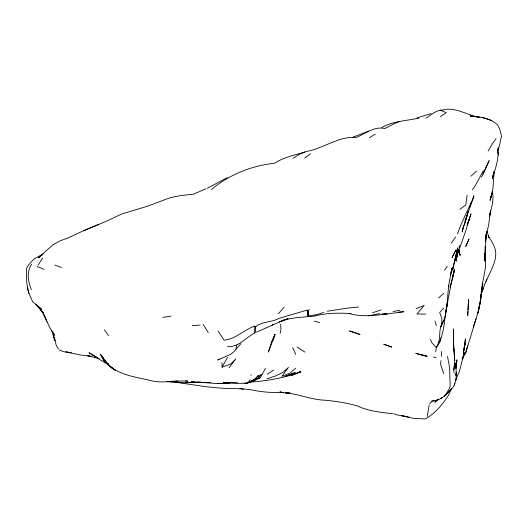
<?xml version="1.0" encoding="UTF-8"?>
<svg xmlns="http://www.w3.org/2000/svg" width="528" height="528" viewBox="0 0 528 528"><rect width="100%" height="100%" fill="white"/><g stroke="black" fill="none" stroke-linecap="round" stroke-linejoin="round"><path stroke-width="0.79" d="M455.77 366.551L455.776 363.31C455.895 371.633 458.007 381.348 452.179 388.331C446.827 394.317 440.642 401.009 431.937 401.095L429.581 404.065M484.928 259.149L484.915 260.792L486.11 234.874L486.031 235.871L488.631 225.06L490.538 210.474L489.628 216.044L492.637 202.613M484.968 251.552L485.074 246.767M498.313 155.047L498.076 148.995M484.981 259.789L484.961 252.575L485.562 265.861C484.513 275.821 481.279 285.45 481.133 295.574L479.193 308.359L465.663 352.895L467.689 345.814M455.948 368.141L455.961 367.719M485.516 241.395L485.78 236.59L485.509 238.966M467.96 311.395L467.729 315.506L468.541 299.402L468.052 309.751M484.961 261.155L485.437 253.268M492.683 202.277L493.086 196.337L492.175 191.492M485.978 236.564L485.78 239.342L486.11 234.874M448.932 285.443C446.589 299.251 448.305 314.45 440.781 326.852C439.065 332.488 440.425 338.633 437.95 344.098M440.926 360.677L440.603 364.399L443.784 373.85M481.107 294.584L480.572 300.247L478.856 308.689L480.572 300.247L482.856 283.668L481.298 292.895M481.259 292.967L481.562 289.74M491.066 195.914L490.037 200.416L492.294 192.951L490.908 197.512L492.875 188.885L494.208 171.699M455.921 375.685L456.238 372.788L455.869 375.104M227.443 346.665C239.125 347.332 245.507 337.484 254.932 332.93L255.578 327.056L257.75 324.971L262.838 323.037L274.138 320.489L280.625 317.876L307.243 310.088L308.035 311.058L309.012 316.094L318.688 314.087L323.651 312.371M453.809 369.89L454.727 362.261L453.77 371.125L454.265 372.86M435.732 351.866L436.273 347.563L440.141 341.279L440.88 337.907M447.011 304.841L447.302 302.564M455.902 368.247L456.997 359.786L455.915 365.904M485.522 239.798L485.932 236.656M456.74 256.714L456.146 261.221L458.152 250.246M485.542 239.745L486.618 231.713M467.128 195.155L465.775 204.917L459.921 209.352M486.031 235.871L486.328 233.746M493.614 173.171L492.294 178.563L494.089 171.666L493.383 174.662C495.917 167.666 498.023 160.281 498.175 152.803M445.922 311.731L446.886 305.606M454.265 385.163L454.516 383.618M498.313 147.913L497.462 152.988L497.383 151.477M481.041 294.433L480.777 295.97L483.146 288.585M456.938 255.209L457.195 253.711M498.32 147.8L497.963 149.813C500.122 145.556 499.983 140.752 501.6 136.303L499.6 128.773L497.581 124.852C490.215 117.909 479.648 116.774 470.039 116.002L479.272 117.236C466.95 115.361 455.327 106.359 442.418 110.095C435.996 110.081 431.099 114.972 425.964 118.219M427.271 416.473L429.086 405.379M448.424 286.783L451.889 268.171L450.608 274.837L453.011 267.485M456.674 251.915L452.694 269.518L457.637 247.929L456.674 251.915L456.832 251.262M445.936 311.83L446.47 309.144L445.388 313.929M455.855 366.854L456.298 364.637L455.875 366.208M486.77 279.094L482.308 290.822M235.91 349.14L236.762 345.061M280.177 333.333L280.995 329.234L280.625 324.251M457.644 252.457L456.119 259.486L458.66 248.952L455.684 260.601L457.499 253.216L456.641 256.879L465.557 231.35L471.002 213.866L468.534 221.06M250.965 375.448L251.163 374.682M450.127 287.146L454.661 269.254L450.932 284.764L446.325 308.761L447.434 303.171C443.89 317.962 445.249 334.679 436.273 347.563L431.759 342.613L430.459 339.412M272.507 341.517L275.022 334.369L268.429 352.07L271.458 342.461M468.316 211.055L464.218 225.383L466.996 215.807L464.957 221.225L473.979 195.776L469.696 207.332M460.027 255.222L460.284 254.437L459.65 254.859L460.027 255.222L458.858 250.021L459.518 254.054M459.037 247.764L459.769 245.533M473.293 326.977L476.124 318.721M471.029 202.732C466.389 213.068 461.254 223.113 457.505 233.878M467.438 223.958L468.844 220.222M467.009 225.073L469.326 218.975M443.573 320.285L440.781 326.852L441.646 323.294L441.89 318.773L439.692 312.451L443.751 308.161M455.426 380.549L459.38 371.507L464.251 352.526L462.554 359.073L463.505 356.288L462.106 359.02M271.781 341.728L275.022 334.369M271.762 341.768L273.596 337.616M486.057 281.602C489.826 271.986 496.3 263.01 495.719 252.199C495.046 246.035 491.284 240.94 488.195 235.772M451.552 388.707L448.371 395.492M482.823 173.989L489.185 160.598L483.331 173.831L481.305 177.236M455.374 380.648L456.416 378.457M483.41 170.63L475.108 185.995L472.355 189.875M31.627 264.277C26.36 271.847 28.05 281.589 31.35 289.588M229.02 367.864L235.759 358.994L230.406 364.181L222.097 367.191L227.522 357.35M260.106 377.956L265.412 368.386M488.162 151.1L491.759 144.685L496.043 138.712M462.172 358.994L465.491 353.324M244.563 383.295L246.767 383.361L248.186 382.813L250.252 379.632M37.97 265.221L42.649 258.04M448.074 395.881C442.114 404.851 434.947 413.8 425.231 418.902L413.444 418.334L401.537 415.595L409.682 417.358M451.4 243.052L455.605 237.019M444.569 270.118L447.262 266.429M445.078 395.485L449.638 388.271L450.16 386.569L449.605 367.343L447.493 356.38M440.933 398.587L441.995 397.327M309.355 309.5L308.035 311.058L308.009 316.226L307.243 310.088M278.52 313.665L284.143 307.171M233.904 351.714L240.887 343.675M464.31 354.578L465.333 353.423M444.279 396.35L450.747 389.4M437.936 399.28L435.092 402.244L437.791 399.472M437.857 399.201L436.801 400.25L431.937 401.095M470.884 176.227L476.659 171.039M295.588 368.201L289.938 373.171L281.873 376.358L288.46 367.376L282.896 372.405L275.392 376.009L266.911 378.899M438.656 297.851L443.791 293.324M258.152 376.926L261.281 374.471C252.219 387.116 236.392 382.331 223.258 382.919L229.68 382.925L217.972 383.645L191.433 381.645L194.324 381.929M211.418 189.532C229.119 174.629 251.81 165.667 274.791 163.165C284.348 156.737 295.878 155.067 306.583 151.437C323.664 148.434 338.58 135.96 356.407 137.452C365.488 133.478 374.339 126.1 384.859 128.522L393.241 124.106L399.32 121.618M233.528 352.09L230.347 354.453L217.741 360.023L219.047 359.086M304.663 158.057L310.537 153.734M440.299 116.668L446.219 112.754L440.543 110.081M292.974 158.393L298.894 154.506L304.966 151.991M267.049 374.293L273.709 370.069M369.349 137.755L375.302 134.158M272.052 325.142L273.26 324.416M248.186 382.813L255.347 378.952L258.568 375.25L252.437 381.513L252.899 381.348L255.347 378.952L246.767 383.361M227.271 177.619L207.299 188.305M256.483 332.191L284.777 319.664L279.444 321.928L288.083 318.945L285.509 319.354L297.046 317.612L314.952 316.028M381.856 127.433L381.889 127.42C393.228 120.985 406.448 120.892 418.836 118.1M164.558 199.775L148.203 205.993L121.836 213.965L105.547 221.621L83.662 230.683L67.736 238.036L59.803 240.973L52.569 245.131L38.531 257.756L43.177 253.909L33.911 259.057L28.928 264.521L26.809 267.663C26.004 276.329 26.44 285.232 28.967 293.594M255.578 327.056L254.641 326.139C243.949 329.769 235.772 339.075 224.149 340.197L218.018 330.983M83.662 230.683L98.795 224.387M368.544 131.142L352.301 137.445M416.097 308.629L424.182 305.455L416.968 313.975L425.608 314.101M205.96 188.734L193.453 194.251C183.817 195.136 174.035 195.994 164.96 199.63M254.45 380.101L255.816 379.579L254.245 380.074M254.522 380.081L259.796 378.081L254.516 379.52M381.077 309.956L372.464 312.748M431.053 113.54L416.988 117.942M393.083 311.632L399.722 310.127M379.672 313.586L368.201 315.863M314.992 316.008C326.733 312.754 338.943 312.913 350.988 313.566M299.297 372.253L300.887 371.956C284.236 377.863 266.402 381.249 248.708 382.186M327.221 311.243L347.695 308.062L358.703 307.039M162.749 317.401L171.039 316.127M217.972 383.645L224.275 383.183M192.344 325.637L200.059 325.109M398.528 312.074L403.9 311.744L385.783 314.134C373.481 315.52 360.974 317.163 348.902 313.388M178.2 380.965L170.801 381.328M237.494 382.8L228.07 382.708M210.362 382.589L181.586 382.694L167.026 381.44M185.665 382.708L195.36 382.404L191.42 382.516M210.408 382.635L207.332 382.536M392.654 413.813C380.893 412.216 368.676 411.305 357.819 406.091C347.14 402.963 336.145 401.28 325.083 400.217C311.665 399.828 298.947 394.132 285.575 392.812L289.925 393.004L284.539 392.918L279.946 391.895L283.219 392.581C273.827 392.786 264.469 392.284 255.176 390.581C241.864 387.658 228.235 389.301 214.751 387.532L204.89 386.569L173.633 381.949M197.683 382.041L200.693 382.061M381.757 313.909L387.07 314.081L383.915 313.876M185.665 380.952L187.876 381.11C174.299 380.325 160.578 384.113 147.286 379.685C129.637 376.055 108.616 372.53 100.274 354.097L106.808 363.442L112.16 368.174L110.458 366.419M91.938 356.374L80.401 354.994L65.98 351.978L71.353 352.711M167.105 381.447L172.498 382.133M70.877 352.684L63.551 351.714L59.321 349.978M89.179 355.898L87.721 355.674L99.323 358.677M406.877 416.75L395.934 414.691L393.789 413.543M240.603 388.588L239.976 388.469L243.573 389.209M420.849 354.743L426.987 356.235L415.919 353.43L426.987 356.235M314.226 321.13L319.625 322.595M481.912 117.335L491.74 120.523M54.846 265.063L61.558 267.524M433.402 356.855L436.069 357.859M37.25 266.548L44.002 269.392M97.621 357.628L88.988 352.737L101.515 360.683L108.214 364.287L104.65 361.66L108.306 364.736M297.119 347.068L304.913 352.103M109.435 365.739L115.328 370.425L112.286 367.93M110.458 366.432L106.808 363.442L102.333 357.984L105.607 361.561M108.379 364.822L104.234 359.984L102.168 356.103L104.234 359.984L108.761 364.663M37.25 305.666L43.494 313.097L36.029 304.524L41.507 309.151L32.663 301.726L28.558 292.466L27.443 286.942M108.451 364.624L103.382 359.68L108.332 364.637M107.25 363.356L108.339 364.551M108.537 335.537L104.412 329.795M38.993 307.659C45.916 315.968 47.936 326.931 54.82 335.273L51.784 330.64L55.136 340.613L56.212 345.325L58.397 349.107M203.188 324.489L208.309 332.62M488.209 236.194L488.935 237.481L487.113 231.528M295.792 354.512L292.697 347.53M45.23 317.255L43.969 314.721L46.906 321.46M55.136 340.613L53.137 334.64L54.463 340.322M434.986 321.083L436.313 325.585M254.641 326.139L254.932 332.93M441.355 351.582L441.467 356.367M222.017 362.432L222.097 367.191M465.458 338.91L463.327 353.06L465.188 343.411L463.934 350.308L465.458 338.91M479.787 304.095L477.893 313.084L479.787 304.095M454.159 270.316L452.806 276.817L454.159 270.316M462.904 228.835L462.172 232.003L463.789 225.047L462.904 228.835M455.862 250.054L452.14 257.433L455.862 250.054M468.983 239.131L466.026 246.246L465.557 246.451L468.983 239.131M300.115 371.811L291.364 375.494L300.115 371.811M295.139 372.57L285.113 376.431L295.139 372.57M391.756 347.114L383.876 344.21L391.756 347.114M352.222 331.822L349.391 330.957L360.05 334.488L352.222 331.822M454.39 355.799L453.407 341.814L453.387 328.904L453.704 350.764L453.446 342.784L454.733 361.119L454.39 355.799"/></g></svg>
